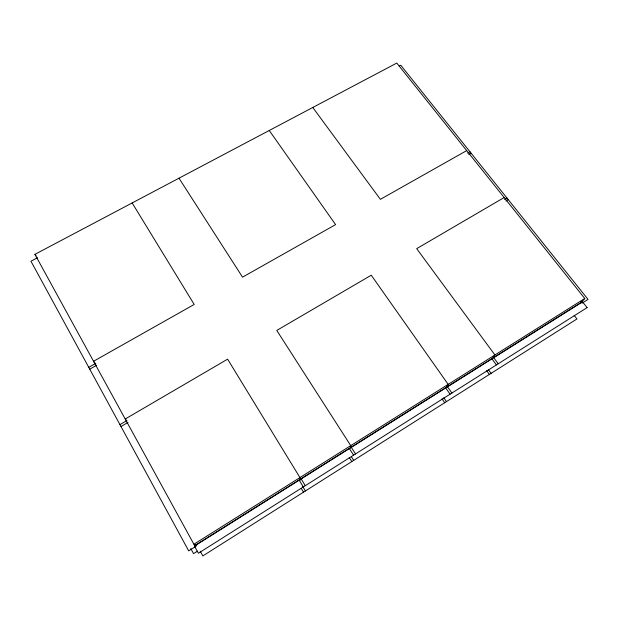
<?xml version="1.0" encoding="UTF-8"?>
<svg xmlns="http://www.w3.org/2000/svg" width="619" height="619" viewBox="0 0 619 619"><rect width="100%" height="100%" fill="white"/><g stroke="black" fill="none" stroke-linecap="round" stroke-linejoin="round"><path stroke-width="0.93" d="M350.122 448.195L350.741 445.641L276.763 330.445L371.253 275.215L448.179 384.376L446.237 387.641M492.229 358.811L494.929 354.981L416.688 248.66L504.152 197.538M580.591 303.349L584.769 298.49L396.787 63.068L34.919 254.347L193.902 544.256L196.246 545.788M197.422 551.189L193.554 553.634L190.784 548.573M193.902 544.256L584.769 298.49M300.323 479.423L349.085 448.736M446.523 387.417L491.393 359.175M195.852 545.184L299.813 479.756M350.4 447.916L446.036 387.734M493.475 357.883L580.924 302.838M119.947 424.626L126.957 420.525M504.617 199.55L507.046 198.126M120.945 426.537L127.986 422.413M505.878 201.051L508.315 199.62M88.71 367.346L94.854 363.879M467.608 153.102L470.022 151.74M89.74 369.164L96.626 365.264M468.761 154.611L471.16 153.249M466.687 150.61L380.383 199.341L312.773 107.474M37.597 257.697L30.95 261.218L188.702 550.864L195.968 546.291L195.047 544.596M399.24 66.094L400.795 65.266L588.05 299.41L582.231 303.078L581.032 301.569M126.516 420.425L125.216 419.009L227.606 359.167L299.944 477.582L300.114 480.398M95.875 364.057L93.554 361.272L194.188 304.463L132.164 202.947M574.146 315.373L576.962 318.955L202.839 555.932L200.247 551.212M34.919 254.347L36.08 255.895M493.614 357.55L498.218 363.81M491.819 358.695L496.392 364.924M488.376 369.574L491.138 373.358M486.642 370.665L489.381 374.433M269.257 130.485L335.599 224.62L242.54 277.157L178.992 178.195M447.398 386.643L451.901 393.042M445.587 387.773L450.106 394.21M443.784 397.746L446.485 401.607M442.043 398.845L444.751 402.737M351.19 447.173L355.546 453.967M349.255 448.404L353.588 455.174M351.399 456.752L353.728 460.397M349.24 457.472L351.84 461.55M301.043 478.742L305.291 485.691M299.062 479.98L303.325 486.975M302.699 486.495L305.422 490.952M301.252 488.445L303.534 492.19M587.106 307.604L198.382 553.254L194.343 545.888L582.402 301.693L587.106 307.604"/></g></svg>
